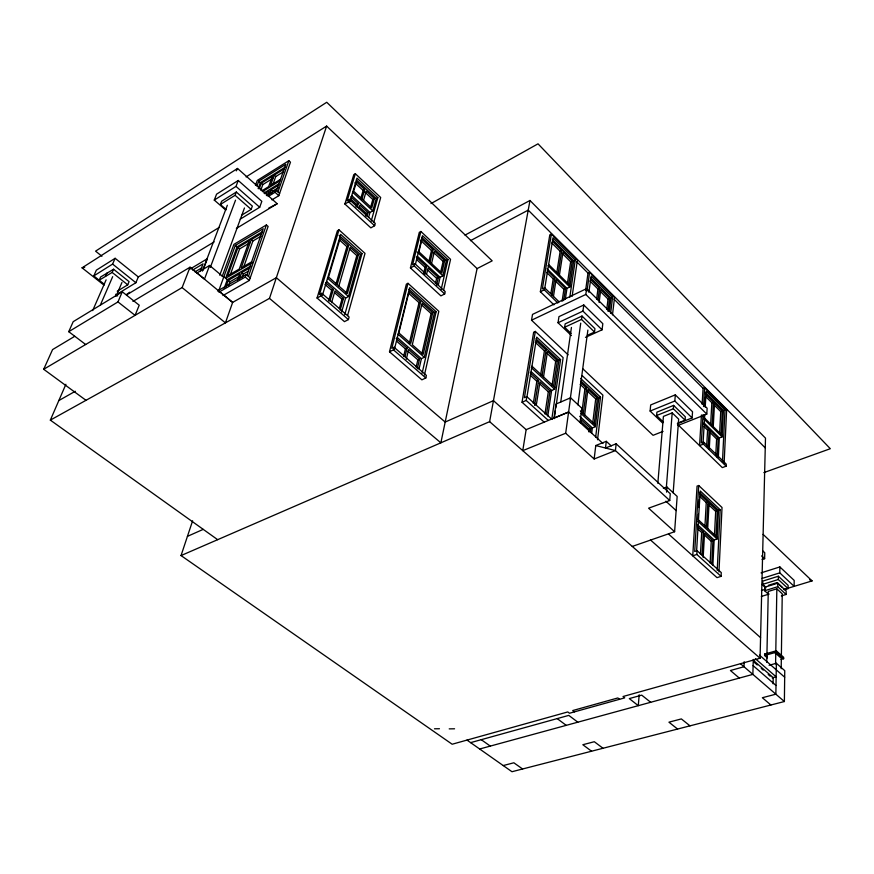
<?xml version="1.0" encoding="UTF-8"?>
<svg xmlns="http://www.w3.org/2000/svg" width="874" height="874" viewBox="0 0 874 874"><rect width="100%" height="100%" fill="white"/><g stroke="black" fill="none" stroke-linecap="round" stroke-linejoin="round"><path stroke-width="1.31" d="M784.186 589.775L788.075 588.584L788.108 585.318L778.373 576.228L762.805 581.09L762.729 584.356L765.657 587.055M781.05 659.455L783.639 658.734L783.661 657.324L776.309 650.802L764.63 654.08L764.597 655.489L767.361 657.914M467 740.092L511.978 771.72L784.382 701.527L784.754 670.664L776.363 663.279L769.098 665.278M781.356 595.893L786.108 594.451L786.152 590.922L777.816 583.176L764.739 587.219L764.663 590.737L768.377 594.156M781.192 668.741L781.334 658.341L774.867 652.616M781.378 655.587L782.241 593.807L776.844 588.814L768.268 591.458L766.924 654.473M776.363 663.279L775.861 694.185L762.346 697.725L770.89 705.001M786.108 594.451L777.751 586.705L777.816 583.176M788.075 588.584L778.319 579.506L778.373 576.228M779.859 566.931L794.182 580.402L794.138 586.334L779.772 572.863L779.859 566.931L761.079 572.874M773.075 683.785L773.195 677.623L753.366 660.373M775.588 663.803L775.762 653.402M775.784 651.982L776.844 588.814M783.639 658.734L776.287 652.212L776.309 650.802M766.76 662.361L766.891 655.882M192.608 520.828L181.038 555.569L452.164 744.233L567.783 711.939L569.498 713.239L624.724 697.856L623.02 696.512L760.063 658.231L765.493 438.125L529.983 200.485L465.001 235.106M762.117 559.502L764.63 558.683L764.772 552.739L762.794 550.882M753.279 659.433L752.864 674.378L479.662 748.996M744.167 661.738L744.003 666.742L730.424 670.511L739.295 678.082M721.083 576.337L721.258 572.579L697.07 550.686L694.699 551.483L698.708 485.507L697.059 486.108L692.754 555.82L696.84 554.455L721.083 576.337L717.008 577.648L668.523 534.014M678.137 424.906L722.317 467.601L726.163 466.192L726.261 464.127L703.537 442.069L701.298 442.921L703.024 414.637M718.963 571.989L722.022 507.488L698.708 485.507M724.098 463.602L726.644 409.753L704.663 387.706L703.089 388.34L702.106 404.323M697.714 524.87L714.145 539.99L717.095 538.996L718.504 510.285L699.495 492.423M704.029 422.929L719.324 437.961L722.121 436.891L723.41 410.616L705.536 392.743M717.226 570.416L720.165 509.706L700.205 490.937L696.644 550.391M722.459 462.029L724.983 410.004L706.17 391.159L705.209 407.175M711.753 563.806L712.933 540.755L704.542 533.053L703.177 557.47M717.226 457.124L718.199 438.366L710.3 430.62L709.24 449.378M712.867 565.292L714.145 539.99M714.462 535.401L715.675 511.399L708.344 504.527M718.362 456.894L719.324 437.961M719.619 433.712L720.733 411.599L713.829 404.706M716.068 536.177L717.325 510.82L709.087 503.085L707.7 528.453M721.137 434.4L722.306 410.988L714.528 403.22L713.25 426.643M710.125 563.009L711.261 541.323L703.81 534.473M715.773 455.048L716.614 438.966L710.464 432.947M704.914 526.596L706.258 502.572L699.779 496.498M710.617 424.851L711.862 402.739L705.755 396.643M706.509 527.35L707.907 501.982L699.571 494.16M712.135 425.54L713.424 402.116L705.569 394.261M700.435 554.236L701.68 532.528L697.911 529.076M706.662 446.21L707.59 430.128L704.04 426.654M702.051 555.023L703.362 531.96L697.703 526.76M708.191 446.942L709.175 429.516L703.854 424.294M703.057 443.205L704.728 415.183M696.84 554.455L697.07 550.686M726.163 466.192L703.417 444.123L703.537 442.069M678.06 425.441L706.793 414.09L707.132 408.213L586.607 288.617L532.517 314.411L531.534 320.201L568.1 354.833M703.515 406.563L704.663 387.706M698.37 514.196L698.053 519.549L717.183 537.204M698.774 507.521L699.255 499.502M704.324 415.084L704.171 417.685L722.197 435.449M704.87 405.973L705.416 396.872M701.451 414.975L699.561 445.598L703.417 444.123M677.317 423.77L692.121 417.914L692.536 411.763L675.307 394.851L650.671 404.946L650.114 411.053L662.634 423.06M677.907 423.027L685.074 420.186L685.314 416.8L673.614 405.394L656.898 412.167L656.603 415.543L663.453 422.12M632.263 546.436L674.608 531.72L677.164 496.432L666.971 487.015L663.366 488.348M673.166 492.86L678.661 419.149L672.193 412.878L663.41 416.406L657.838 483.289M674.608 531.72L648.595 508.187L669.746 500.518L670.26 493.755L616.148 443.795L605.507 448.034L606.272 441.315L595.773 445.532L594.156 458.981L615.416 450.58L616.148 443.795M685.074 420.186L673.351 408.781L673.614 405.394M692.121 417.914L674.837 401.002L675.307 394.851M666.305 487.943L672.193 412.878M666.567 492.16L666.971 487.015M639.189 694.786L638.282 705.668L629.302 698.588L641.713 695.136L650.671 702.281M597.543 439.764L602.885 395.124L582.128 375.558M612.477 314.848L614.575 297.368L589.589 272.317L588.005 273.081L585.624 290.343M591.676 433.296L592.332 427.932L595.314 426.709L598.832 397.845L580.948 381.042M609.386 311.177L610.97 298.143L590.518 277.681M595.686 437L600.504 397.135L580.631 378.442M610.62 313.384L612.554 297.4L591.174 275.987L588.847 292.32M592.725 423.071L595.707 398.948L587.208 390.984M606.753 309.483L608.031 299.094L600.088 291.162M594.254 423.715L597.379 398.238L587.94 389.378L584.662 414.855M608.031 311.341L609.615 298.362L600.788 289.534L599.116 302.502M588.803 431.854L589.131 429.243L580.478 421.301M585.482 337.353L602.066 329.815L602.831 323.686L583.788 304.982L558.956 316.65L558.038 322.746L571.443 335.605M590.332 432.477L590.824 428.555L581.21 419.717L580.762 423.147M583.297 413.599L586.596 388.122L580.871 382.746M598.024 299.957L599.531 288.278L590.606 279.363M587.273 335.343L594.506 332.054L594.943 328.668L581.997 316.049L565.15 323.883L564.648 327.258L571.137 333.486M579.997 422.459L581.855 408.245L570.569 397.801L556.05 404.028L553.974 418.187L568.613 412.015L602.962 443.511M581.778 412.976L584.924 388.843L580.15 384.363M596.592 299.411L597.947 289.032L589.917 281.013M577.911 404.87L587.874 330.088M587.011 291.108L589.589 272.317M570.209 399.254L580.729 323.151M594.156 458.981L565.675 433.242L570.569 397.801M594.506 332.054L581.527 319.436L581.997 316.049M602.066 329.815L582.947 311.111L583.788 304.982M706.793 414.09L585.809 294.462L586.607 288.617M560.726 402.062L571.432 327.444M551.767 419.389L560.573 359.575L536.712 337.124L526.935 396.916M569.793 297.269L575.278 260.059L553.013 237.761L544.557 289.491M554.236 418.624L555.405 410.671M555.788 408.016L563.129 357.641L535.336 331.421L533.653 332.207L522.04 402.248L544.141 422.131M572.131 296.319L577.408 260.102L551.385 234.013L549.801 234.833L540.361 291.741L553.908 304.829M553.548 386.133L557.339 360.667L547.495 351.414L543.53 376.88M568.777 284.301L572.241 261.009L563.053 251.821L559.426 275.091M547.812 416.002L551.625 390.481L554.619 389.181L558.901 360.328L536.024 338.839M565.358 299.137L566.975 288.344L569.815 286.978L573.683 260.845L552.346 239.498M546.468 414.593L550.019 391.049L539.968 381.818L536.265 405.361M563.697 300.59L565.511 288.551L556.137 279.363L553.406 296.734M552.051 385.543L555.667 361.41L546.796 353.107M567.357 283.788L570.656 261.785L562.386 253.526M544.95 414.014L548.315 391.792L539.28 383.489M562.08 301.355L563.905 289.327L555.471 281.067M540.613 374.99L544.415 350.867L535.347 342.368M556.694 273.289L560.158 251.308L551.789 242.95M542.109 375.569L546.097 350.103L536.123 340.74M558.104 273.791L561.742 250.51L552.444 241.224M533.304 403.482L536.844 381.261L530.376 375.328M550.871 293.533L553.209 278.839L546.567 272.338M534.615 405.361L538.537 380.507L530.223 372.859M552.062 295.423L554.815 278.052L547.233 270.623M246.883 275.31L263.205 228.748L235.325 245.375L218.686 290.911L232.659 302.382L276.348 277.703L445.183 422.055L493.46 400.653L526.137 429.647L522.761 450.656L565.675 433.242M522.04 402.248L526.181 400.434L526.803 396.632L551.865 419.312M540.361 291.741L544.273 289.84L544.611 287.786L559.131 301.88M535.336 331.421L524.411 397.681L526.803 396.632M551.385 234.013L542.339 288.89L544.611 287.786M181.038 555.569L489.626 421.661L529.983 200.485M477.084 268.58L440.867 442.823L269.487 298.384L326.625 126.085L477.084 268.58L492.171 260.845L326.734 102.28L95.583 251.144L101.941 256.246M407.983 283.307L406.377 284.137L389.498 351.785L421.88 379.829L425.824 377.972L426.403 375.405L394.076 347.273L391.792 348.409L407.983 283.307L438.824 311.297L424.414 375.154M420.886 231.468L419.323 232.32L410.419 267.947L440.9 295.871L444.691 293.937L445.216 291.621L414.789 263.62L412.594 264.789L420.886 231.468L450.558 259.338L443.599 290.168M419.039 368.948L421.41 358.657L424.294 357.269L434.509 312.499L436.115 311.701L409.633 287.699L394.458 349.13M438.289 285.153L440.103 277.287L442.878 275.845L446.396 260.419L447.958 259.589L422.481 235.696L415.434 264.221M422.131 373.198L436.115 311.701M441.173 289.48L447.958 259.589M421.858 353.817L431.111 313.569L432.717 312.772L422.153 303.212L412.299 344.749L423.191 354.331L432.717 312.772M440.54 272.644L443.118 261.413L444.68 260.583L434.509 251.067L431.548 263.544M444.68 260.583L441.818 273.07L418.897 251.788L421.967 239.334L433.045 249.702L430.084 262.167M416.133 367.178L417.838 359.837L419.553 359.006L408.639 349.447L406.301 359.236M435.46 283.471L436.639 278.38L438.366 277.484L428.074 267.979L426.556 274.327M417.291 368.795L419.553 359.006M436.607 285.121L438.366 277.484M409.414 342.881L419.028 302.655L420.634 301.836L409.108 291.424L398.861 332.928L410.736 343.373L420.634 301.836M428.806 261.752L431.483 250.532L433.045 249.702M403.668 356.221L405.427 348.879L407.066 348.081L396.162 338.522M423.573 273.748L425.103 267.4L426.599 266.614L416.319 257.109M405.012 356.647L407.066 348.081M424.764 274.239L426.599 266.614M389.498 351.785L393.442 349.84L394.076 347.273M410.419 267.947L414.221 265.936L414.789 263.62M338.992 229.851L337.386 230.769L317.054 298.023L344.454 321.632L348.409 319.578L349.13 317L321.774 293.303L319.48 294.549L338.992 229.851L365.026 253.373L347.568 315.601M355.347 173.729L353.784 174.669L344.891 204.024L370.849 227.863L374.629 225.732L375.274 223.438L349.36 199.534L347.175 200.812L355.347 173.729L380.703 197.502L373.81 222.083M341.625 312.094L345.612 298.089L348.497 296.548L360.405 254.52L362.011 253.635L340.674 234.396L322.397 295.423M368.566 217.495L369.997 212.469L372.772 210.885L376.268 198.518L377.841 197.622L356.974 178.099L349.884 201.73M344.738 314.76L362.011 253.635M371.166 221.253L377.841 197.622M346.104 293.085L356.811 255.59L358.416 254.695L350.157 247.266L338.861 286.049M370.478 207.684L372.816 199.501L374.378 198.595L366.25 191.002L363.529 200.354M358.416 254.695L347.371 293.5L328.58 277.036L340.183 238.285L348.518 245.791L337.178 284.574M374.378 198.595L371.712 207.957L353.686 191.22L356.483 181.879L364.687 189.549L361.956 198.89M365.813 215.911L366.49 213.54L368.063 212.644L359.859 205.051L358.81 208.624M339.363 308.347L341.985 299.17L343.548 298.34L335.015 290.9L331.563 302.688M340.172 310.139L343.548 298.34M367.047 216.206L368.063 212.644M357.226 207.16L358.274 203.598L350.911 196.792M329.859 301.213L333.333 289.425L325.674 282.75M360.722 198.638L363.125 190.456L364.687 189.549M335.922 284.17L346.912 246.697L348.518 245.791M356.013 206.876L356.712 204.505L358.274 203.598M328.602 300.787L331.694 290.31L333.333 289.425M344.891 204.024L348.671 201.828L349.36 199.534M317.054 298.023L320.998 295.882L321.774 293.303M248.424 276.424L266.395 224.957L268.11 226.453L249.33 280.467L222.946 295.554M277.943 191.898L288.846 160.696L290.474 162.182L278.817 195.678L271.956 199.862M218.893 292.2L245.255 277.036L246.151 274.502L250.215 277.932M268.154 196.475L275.015 192.269L275.823 189.997L279.614 193.394M276.468 190.903L285.787 164.312L258.704 181.224L256.956 186.02M242.022 277.877L243.376 274.01L248.074 271.301M271.694 193.777L272.601 191.22L278.249 187.746M237.51 280.139L239.793 273.715L228.234 280.401L225.918 286.803M267.826 194.793L269.181 190.958L264.724 193.7M239.421 279.024L241.705 272.601L249.909 267.848M243.726 266.887L252.892 241.016L260.998 236.209M269.225 194.935L271.027 189.822L278.948 184.949M272.885 184.6L275.725 176.559L283.591 171.675M261.665 233.413L251.253 239.607L241.18 267.936L251.723 261.807M284.29 168.868L274.174 175.161L270.503 185.496L280.663 179.225M240.208 219.155L259.709 207.269L261.829 201.337L238.241 180.481L216.566 194.181L214.272 200.08L225.579 209.869M230.288 274.698L239.607 248.893L249.866 242.808M260.747 190.314L262.823 184.578L272.786 178.394M228.529 285.645L229.906 281.789L240.306 275.791M242.076 214.928L251.166 209.378L252.346 206.1L236.33 192.029L221.614 201.238L220.368 204.494L226.377 209.705M237.968 247.495L227.732 275.758L239.268 269.05L249.374 240.721L237.968 247.495L239.607 248.893M259.196 188.926L261.271 183.201L272.338 176.308L268.657 186.643L261.982 190.761M224.159 288.344L227.295 279.658L250.86 266.002M262.593 231.632L237.04 246.839L225.623 278.26L252.717 262.528M258.147 188.675L260.332 182.677L285.153 167.207M222.215 276.326L233.904 244.37L266.395 224.957M255.459 185.408L257.284 180.437L288.846 160.696M219.756 275.234L244.469 207.968M223.678 277.211L209.607 265.467L204.461 279.145L190.029 267.215L132.946 301.421M210.328 267.368L235.543 200.157M220.368 204.494L235.095 195.295L236.33 192.029M202.375 271.104L227.349 205.248M203.074 270.077L207.4 258.693L190.117 269.028M214.272 200.08L236.013 186.402L238.241 180.481M200.124 271.497L203.03 263.861L192.739 270M182.12 287.579L190.029 267.215L232.637 302.448L225.416 322.867L182.12 287.579L43.7 369.276L86.002 400.314M116.996 294.254L135.885 282.728L138.31 276.938L219.276 227.382M117.258 291.217L127.724 284.826L129.068 281.636L113.565 269.236L100.586 277.025L99.177 280.204L112.167 272.426L113.565 269.236M117.979 301.912L122.273 291.785L139.228 305.212L135.066 315.35L117.979 301.912L68.74 331.683L85.663 344.509M116.067 296.275L121.945 282.477M217.659 539.673L50.342 420.121L65.889 384.298M100.368 305.026L112.67 276.687M104.432 284.356L93.78 275.933L112.593 264.079L115.128 258.3L138.31 276.938M92.666 310.609L106.104 279.866M105.535 276.239L106.923 273.059M68.74 331.683L73.198 321.676L122.273 291.785M93.78 275.933L96.348 270.164L115.128 258.3M43.7 369.276L52.571 349.589L74.705 336.326M236.319 170.867L237.542 168.453L277.189 203.729L236.351 228.453M126.402 294.549L129.745 292.233M104.061 285.186L82.058 267.826L237.542 168.453M246.086 176.919L326.625 126.085M262.353 191.668L280.521 180.459M263.915 193.067L278.675 183.966M266.297 195.088L268.526 193.722M266.668 195.612L275.823 189.997M126.664 294.877L214.174 241.88M195.011 271.88L201.872 267.794M197.032 272.928L209.607 265.467M217.517 290.998L246.151 274.502M58.82 400.565L75.284 391.268M430.969 203.576L538.023 143.828L830.3 448.712L763.854 472.616M50.342 420.121L269.487 298.384M470.441 240.667L528.224 210.131L765.253 447.881M268.755 208.099L277.189 203.729M560.158 251.308L561.742 250.51M570.656 261.785L572.241 261.009M573.683 260.845L575.278 260.059M553.209 278.839L554.815 278.052M563.905 289.327L565.511 288.551M531.534 320.201L585.809 294.462M597.947 289.032L599.531 288.278M608.031 299.094L609.615 298.362M558.038 322.746L582.947 311.111M610.97 298.143L612.554 297.4M564.648 327.258L581.527 319.436M544.415 350.867L546.097 350.103M555.667 361.41L557.339 360.667M558.901 360.328L560.573 359.575M187.429 536.363L203.194 529.371M536.844 381.261L538.537 380.507M548.315 391.792L550.019 391.049M584.924 388.843L586.596 388.122M595.707 398.948L597.379 398.238M598.832 397.845L600.504 397.135M526.137 429.647L568.613 412.015M589.131 429.243L590.824 428.555M650.114 411.053L674.837 401.002M656.603 415.543L673.351 408.781M711.862 402.739L713.424 402.116M663.071 431.363L653.075 435.318L582.914 368.872M720.733 411.599L722.306 410.988M723.41 410.616L724.983 410.004M707.59 430.128L709.175 429.516M716.614 438.966L718.199 438.366M706.258 502.572L707.907 501.982M718.504 510.285L720.165 509.706M715.675 511.399L717.325 510.82M701.68 532.528L703.362 531.96M711.261 541.323L712.933 540.755M762.183 578.38L779.772 572.863M762.729 584.356L778.319 579.506M768.399 585.307L777.019 582.63L782.405 587.634M761.429 590.518L765.274 589.327M764.663 590.737L777.751 586.705M761.341 596.439L769.142 594.058M784.12 589.404L812.077 580.904L763.122 534.385M439.447 728.741L434.465 728.796M454.567 728.796L449.214 728.872M764.597 655.489L776.287 652.212M470.605 742.638L568.788 715.38L577.812 722.186M772.157 677.896L776.145 676.826L755.333 658.679M503.227 765.569L513.846 762.784L522.597 768.989M82.058 267.826L84.712 267.291M595.773 445.532L615.416 450.58L669.746 500.518M809.586 579.812L812.077 580.904M481.235 739.677L490.292 746.09M591.556 751.214L582.827 744.724L594.309 741.72L603.016 748.264M557.197 718.603L566.232 725.354M574.426 711.873L572.699 710.562L617.842 697.955L619.557 699.298M115.587 294.276L117.684 295.925M677.579 729.047L668.927 722.175L681.359 718.92L690.001 725.846M112.167 272.426L127.724 284.826M112.593 264.079L135.885 282.728M223.875 276.796L227.295 279.658M228.234 280.401L229.906 281.789M245.255 277.036L249.33 280.467M241.705 272.601L243.376 274.01M235.325 245.375L237.04 246.839M251.253 239.607L252.892 241.016M740.475 663.705L784.382 701.527M320.998 295.882L348.409 319.578M754.306 662.383L757.277 664.972M761.243 668.424L763.231 670.139M768.191 674.455L770.169 676.181M393.442 349.84L425.824 377.972M753.104 665.627L776.003 685.467M334.403 292.561L341.985 299.17M324.997 284.476L331.694 290.31M489.626 421.661L760.063 658.231M396.501 341.079L405.427 348.879M407.918 351.151L417.838 359.837M326.592 281.472L345.612 298.089M235.095 195.295L251.166 209.378M397.102 337.353L421.41 358.657M759.473 655.118L784.677 677.208M327.466 278.14L348.497 296.548M236.013 186.402L259.709 207.269M764.63 654.08L767.394 656.505M397.954 334.13L424.294 357.269M650.529 540.012L760.577 637.649M261.271 183.201L262.823 184.578M258.704 181.224L260.332 182.677M275.015 192.269L278.817 195.678M271.027 189.822L272.601 191.22M339.494 240.033L346.912 246.697M349.469 248.992L356.811 255.59M274.174 175.161L275.725 176.559M339.068 235.314L360.405 254.52M408.464 293.118L419.028 302.655M421.508 304.895L431.111 313.569M526.181 400.434L548.282 420.383M409.01 289.425L434.509 312.499M665.868 501.184L676.137 510.591M531.261 371.745L551.625 390.481M579.713 416.319L592.332 427.932M606.272 441.315L611.265 445.915M761.964 584.389L765.821 587.929M414.221 265.936L444.691 293.937M416.69 259.633L425.103 267.4M350.266 198.551L356.712 204.505M359.203 206.799L366.49 213.54M427.288 269.738L436.639 278.38M531.96 366.206L554.892 387.379M580.391 410.911L595.533 424.906M531.261 367.637L554.619 389.181M580.762 413.282L595.314 426.709M697.769 521.177L717.095 538.996M348.671 201.828L374.629 225.732M351.807 195.645L369.997 212.469M417.302 256.191L440.103 277.287M352.659 192.247L372.772 210.885M417.095 251.952L442.878 275.845M356.406 179.946L376.268 198.518M420.405 240.175L431.483 250.532M433.875 252.761L443.118 261.413M354.92 182.808L363.125 190.456M364.687 191.919L372.816 199.501M421.902 237.466L446.396 260.419M761.647 555.897L764.63 558.683M544.273 289.84L557.82 302.972M547.124 268.842L566.975 288.344M548.643 264.472L570.023 285.536M548.074 265.576L569.815 286.978M703.963 419.017L722.121 436.891M576.764 261.829L588.005 273.081M613.941 299.072L703.089 388.34"/></g></svg>
